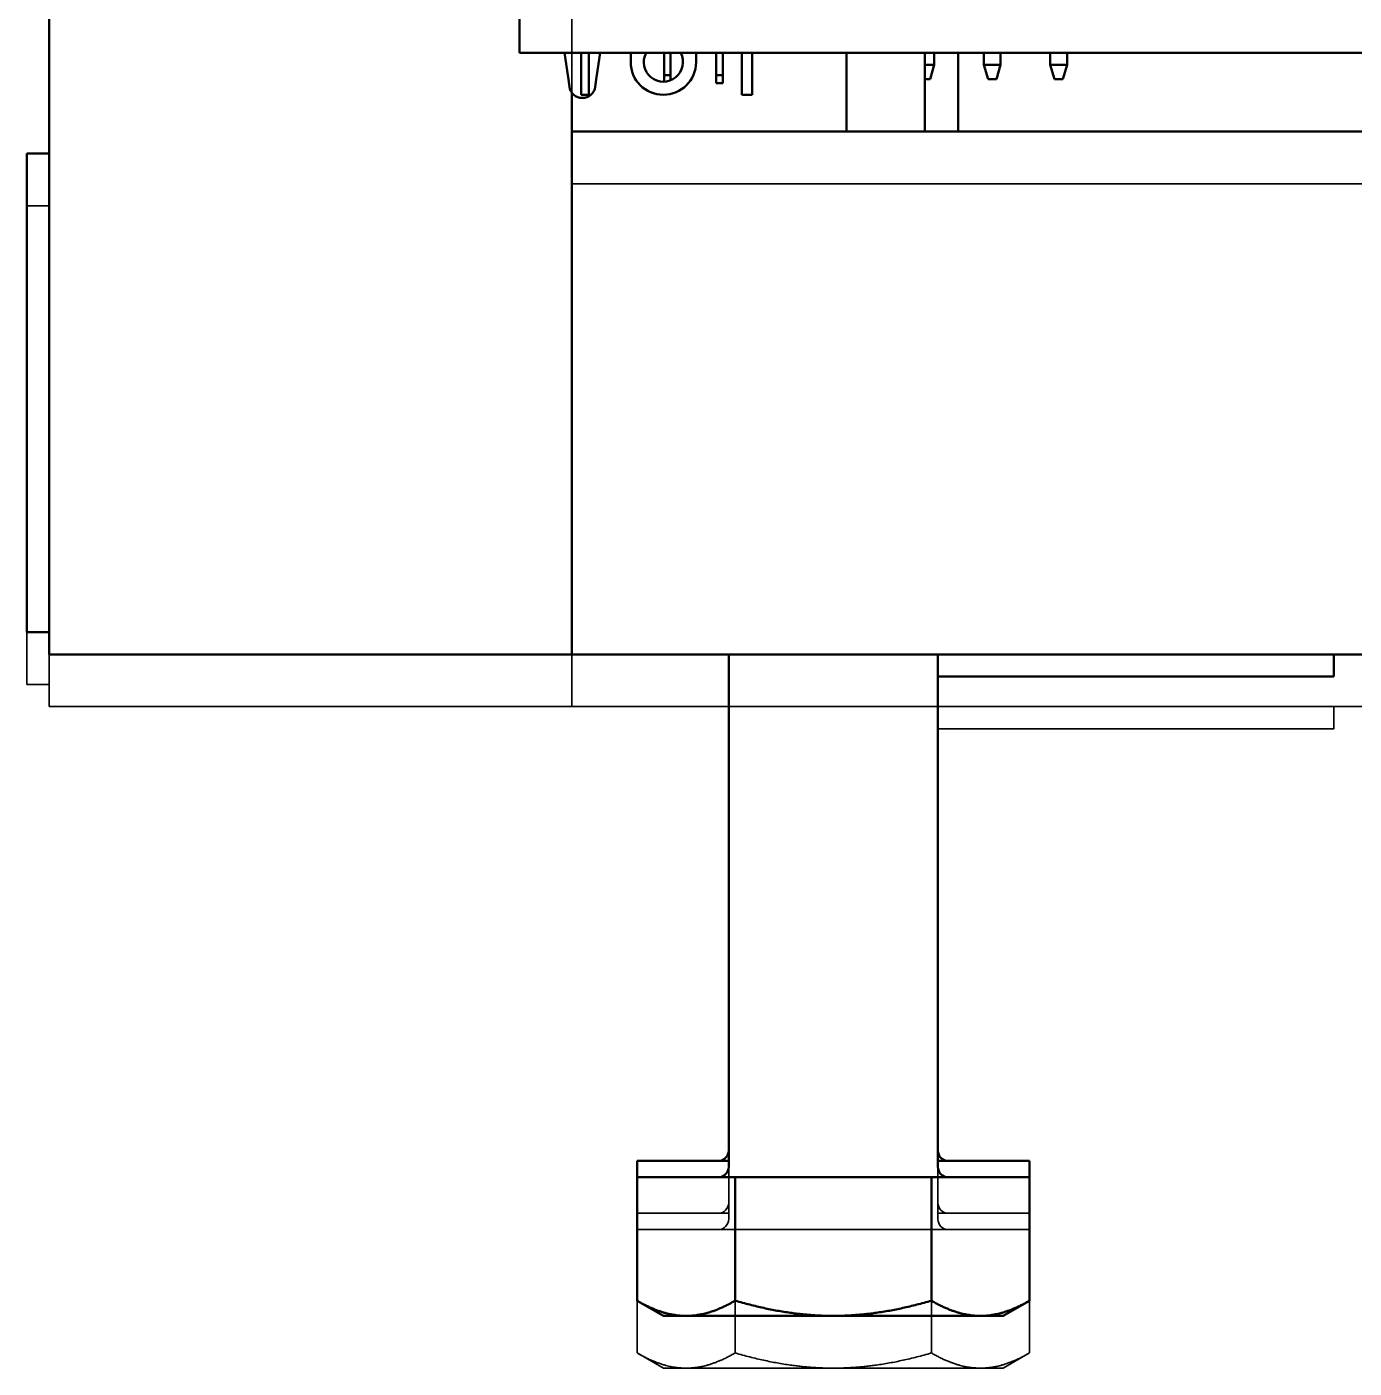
# Model space of a CAD drawing. Header units: millimetres. Extents: x -1328 to 2520, y -765 to 1782.
# Drawn here: x 1871 to 1921.8, y 1068.2 to 1119.5 of the extents above; entities that cross this region are included whole.
import ezdxf

# ---------------------------------------------------------------- set-up
doc = ezdxf.new("R2010")
doc.units = ezdxf.units.MM
doc.header["$LTSCALE"] = 6
doc.layers.add('Reference (ISO)', color=7, linetype='Continuous', lineweight=35)
doc.layers.add('Visible (ISO)', color=7, linetype='Continuous', lineweight=50)

msp = doc.modelspace()

# ---------------------------------------------------------------- linework, layer by layer
at = {"layer": 'Reference (ISO)'}
for p, q in [((1871.877, 1093.457), (1871.877, 1493.457)), ((1891.877, 1493.457), (1891.877, 1113.457)), ((1891.877, 1113.457), (2311.877, 1113.457)), ((1891.877, 1093.457), (1891.877, 1113.457)), ((1871.027, 1094.307), (1871.027, 1112.607)), ((1871.027, 1112.607), (1871.877, 1112.607)), ((1871.027, 1094.307), (1871.877, 1094.307)), ((1871.877, 1093.457), (1891.877, 1093.457)), ((1891.877, 1093.457), (2165.278, 1093.457)), ((1897.877, 1073.857), (1897.877, 1093.457)), ((1905.877, 1073.857), (1905.877, 1093.457)), ((1921.027, 1092.607), (1921.027, 1093.457)), ((1921.027, 1092.607), (1905.877, 1092.607)), ((1897.877, 1074.082), (1894.371, 1074.082)), ((1894.371, 1074.082), (1894.371, 1073.457)), ((1909.382, 1074.082), (1905.877, 1074.082)), ((1909.382, 1074.082), (1909.382, 1073.457)), ((1898.124, 1073.457), (1894.371, 1073.457)), ((1894.371, 1073.457), (1894.371, 1068.737)), ((1905.63, 1073.457), (1898.124, 1073.457)), ((1898.124, 1073.457), (1898.124, 1068.737)), ((1909.382, 1073.457), (1905.63, 1073.457)), ((1905.63, 1073.457), (1905.63, 1068.737)), ((1909.382, 1073.457), (1909.382, 1068.737)), ((1895.377, 1068.157), (1894.371, 1068.737)), ((1908.377, 1068.157), (1909.382, 1068.737)), ((1895.377, 1068.157), (1896.248, 1068.157)), ((1896.248, 1068.157), (1901.877, 1068.157)), ((1901.877, 1068.157), (1907.506, 1068.157)), ((1907.506, 1068.157), (1908.377, 1068.157))]:
    msp.add_line(p, q, dxfattribs=at)
for centre, start, end in [((1897.477, 1074.482), 270, 0), ((1906.277, 1074.482), 180, 270), ((1897.477, 1073.857), 270, 0), ((1906.277, 1073.857), 180, 270)]:
    msp.add_arc(centre, 0.4, start, end, dxfattribs=at)
for points, weights in [([(1894.371, 1068.737), (1895.377, 1068.157), (1896.248, 1068.157)], [1.00355030969, 1.03979166106, 1]), ([(1896.248, 1068.157), (1897.118, 1068.157), (1898.124, 1068.737)], [1, 1.03979481455, 1.00354456497]), ([(1898.124, 1068.737), (1900.135, 1068.157), (1901.877, 1068.157)], [1.00354456497, 1.03979481455, 1]), ([(1901.877, 1068.157), (1903.618, 1068.157), (1905.63, 1068.737)], [1, 1.03979481455, 1.00354456497]), ([(1905.63, 1068.737), (1906.635, 1068.157), (1907.506, 1068.157)], [1.00354456497, 1.03979481455, 1]), ([(1907.506, 1068.157), (1908.377, 1068.157), (1909.382, 1068.737)], [1, 1.03979166106, 1.00355030969])]:
    msp.add_rational_spline(points, weights, degree=2, dxfattribs=at)
at = {"layer": 'Visible (ISO)'}
for p, q in [((1871.877, 1095.457), (1871.877, 1495.457)), ((1889.877, 1118.457), (1889.877, 1120.457)), ((1988.794, 1118.457), (1889.877, 1118.457)), ((1891.729, 1117.528), (1891.594, 1118.457)), ((1892.227, 1117.957), (1892.227, 1118.457)), ((1892.527, 1117.957), (1892.527, 1118.457)), ((1892.96, 1118.457), (1892.825, 1117.528)), ((1894.127, 1118.457), (1894.127, 1118.107)), ((1895.402, 1118.457), (1895.402, 1117.607)), ((1895.652, 1118.457), (1895.652, 1117.607)), ((1896.627, 1118.107), (1896.627, 1118.457)), ((1897.402, 1118.457), (1897.402, 1117.607)), ((1897.652, 1118.457), (1897.652, 1117.607)), ((1898.377, 1118.282), (1898.377, 1118.457)), ((1898.777, 1118.282), (1898.777, 1118.457)), ((1902.377, 1118.457), (1902.377, 1115.457)), ((1905.377, 1118.457), (1905.377, 1115.457)), ((1905.739, 1118.457), (1905.739, 1118.007)), ((1906.653, 1118.457), (1906.653, 1115.457)), ((1907.639, 1118.457), (1907.639, 1118.007)), ((1908.279, 1118.457), (1908.279, 1118.007)), ((1910.179, 1118.457), (1910.179, 1118.007)), ((1910.819, 1118.457), (1910.819, 1118.007)), ((1892.227, 1117.957), (1892.227, 1116.857)), ((1892.527, 1117.957), (1892.527, 1116.857)), ((1898.377, 1118.282), (1898.377, 1116.857)), ((1898.777, 1118.282), (1898.777, 1116.857)), ((1905.739, 1118.007), (1905.377, 1118.007)), ((1905.579, 1117.457), (1905.739, 1118.007)), ((1905.739, 1118.007), (1905.739, 1118.007)), ((1908.279, 1118.007), (1907.639, 1118.007)), ((1907.639, 1118.007), (1907.799, 1117.457)), ((1908.119, 1117.457), (1908.279, 1118.007)), ((1908.279, 1118.007), (1908.279, 1118.007)), ((1910.819, 1118.007), (1910.179, 1118.007)), ((1910.179, 1118.007), (1910.339, 1117.457)), ((1910.659, 1117.457), (1910.819, 1118.007)), ((1910.819, 1118.007), (1910.819, 1118.007)), ((1891.729, 1117.528), (1891.782, 1117.165)), ((1892.772, 1117.165), (1892.825, 1117.528)), ((1895.402, 1117.607), (1895.402, 1117.357)), ((1895.652, 1117.607), (1895.402, 1117.607)), ((1895.652, 1117.607), (1895.652, 1117.409)), ((1897.402, 1117.607), (1897.402, 1117.307)), ((1897.652, 1117.607), (1897.402, 1117.607)), ((1897.652, 1117.607), (1897.652, 1117.307)), ((1905.579, 1117.457), (1905.377, 1117.457)), ((1908.119, 1117.457), (1907.799, 1117.457)), ((1910.659, 1117.457), (1910.339, 1117.457)), ((1891.877, 1116.937), (1891.877, 1115.457)), ((1892.227, 1116.857), (1892.527, 1116.857)), ((1897.652, 1117.307), (1897.402, 1117.307)), ((1898.377, 1116.857), (1898.777, 1116.857)), ((1891.877, 1115.457), (2171.956, 1115.457)), ((1891.877, 1095.457), (1891.877, 1115.457)), ((1871.027, 1096.307), (1871.027, 1114.607)), ((1871.027, 1114.607), (1871.877, 1114.607)), ((1871.027, 1096.307), (1871.877, 1096.307)), ((1871.877, 1095.457), (1891.877, 1095.457)), ((1891.877, 1095.457), (2165.278, 1095.457)), ((1897.877, 1075.857), (1897.877, 1095.457)), ((1905.877, 1075.857), (1905.877, 1095.457)), ((1921.027, 1094.607), (1921.027, 1095.457)), ((1921.027, 1094.607), (1905.877, 1094.607)), ((1897.877, 1076.082), (1894.371, 1076.082)), ((1894.371, 1076.082), (1894.371, 1075.457)), ((1909.382, 1076.082), (1905.877, 1076.082)), ((1909.382, 1076.082), (1909.382, 1075.457)), ((1898.124, 1075.457), (1894.371, 1075.457)), ((1894.371, 1075.457), (1894.371, 1070.737)), ((1905.63, 1075.457), (1898.124, 1075.457)), ((1898.124, 1075.457), (1898.124, 1070.737)), ((1909.382, 1075.457), (1905.63, 1075.457)), ((1905.63, 1075.457), (1905.63, 1070.737)), ((1909.382, 1075.457), (1909.382, 1070.737)), ((1895.377, 1070.157), (1894.371, 1070.737)), ((1908.377, 1070.157), (1909.382, 1070.737)), ((1895.377, 1070.157), (1896.248, 1070.157)), ((1896.248, 1070.157), (1901.877, 1070.157)), ((1901.877, 1070.157), (1907.506, 1070.157)), ((1907.506, 1070.157), (1908.377, 1070.157))]:
    msp.add_line(p, q, dxfattribs=at)
for centre, radius, start, end in [((1895.377, 1118.107), 0.75, 152.1819, 27.8181), ((1895.377, 1118.107), 1.25, 180, 0), ((1892.277, 1117.237), 0.5, 188.2993, 270), ((1892.277, 1117.237), 0.5, 270, 351.7007), ((1897.477, 1076.482), 0.4, 270, 0), ((1906.277, 1076.482), 0.4, 180, 270), ((1897.477, 1075.857), 0.4, 270, 0), ((1906.277, 1075.857), 0.4, 180, 270)]:
    msp.add_arc(centre, radius, start, end, dxfattribs=at)
for points, weights in [([(1894.371, 1070.737), (1895.377, 1070.157), (1896.248, 1070.157)], [1.00355030969, 1.03979166106, 1]), ([(1896.248, 1070.157), (1897.118, 1070.157), (1898.124, 1070.737)], [1, 1.03979481455, 1.00354456497]), ([(1898.124, 1070.737), (1900.135, 1070.157), (1901.877, 1070.157)], [1.00354456497, 1.03979481455, 1]), ([(1901.877, 1070.157), (1903.618, 1070.157), (1905.63, 1070.737)], [1, 1.03979481455, 1.00354456497]), ([(1905.63, 1070.737), (1906.635, 1070.157), (1907.506, 1070.157)], [1.00354456497, 1.03979481455, 1]), ([(1907.506, 1070.157), (1908.377, 1070.157), (1909.382, 1070.737)], [1, 1.03979166106, 1.00355030969])]:
    msp.add_rational_spline(points, weights, degree=2, dxfattribs=at)

doc.saveas('drawing.dxf')
